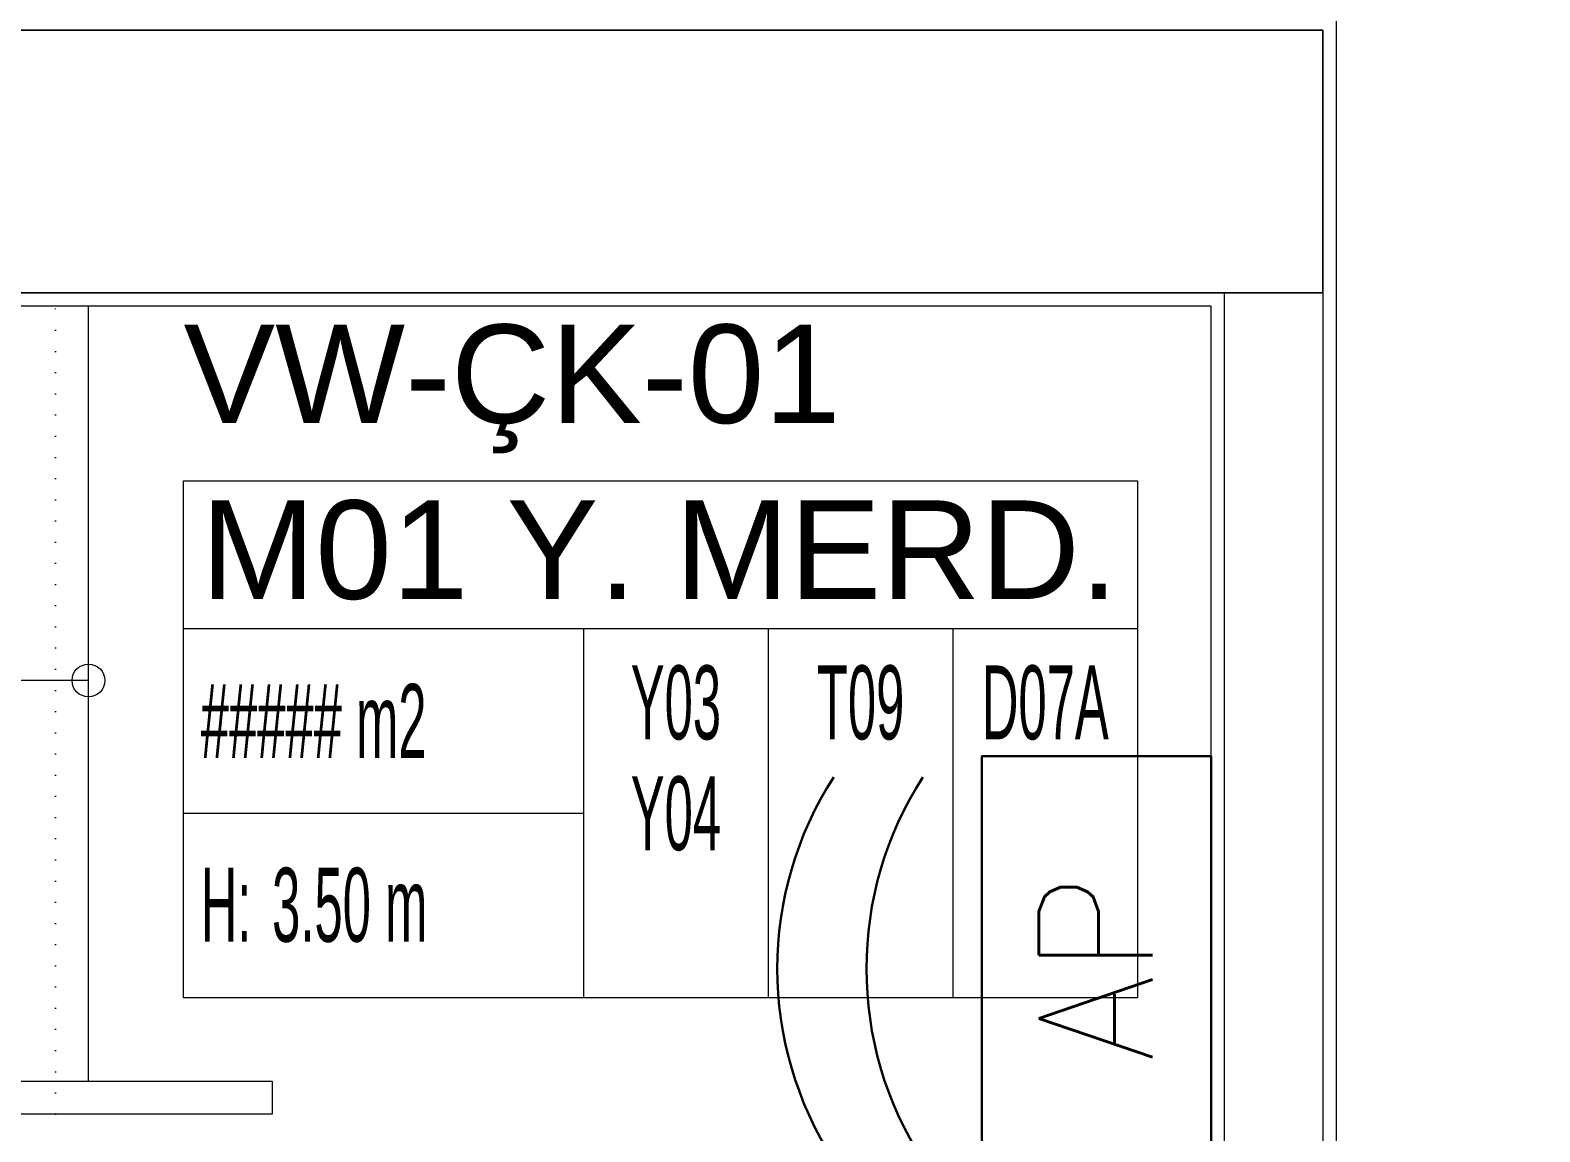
# Model space of a CAD drawing. Extents: x -1073 to 35213, y -1180 to 6950.
# Drawn here: x 31194 to 31423.9, y 494.8 to 662.5 of the extents above; entities that cross this region are included whole.
import ezdxf
from ezdxf.enums import TextEntityAlignment as Align

# ---------------------------------------------------------------- set-up
doc = ezdxf.new("R2010")
doc.units = 0
doc.header["$LTSCALE"] = 25
doc.linetypes.add('DOT2', pattern=[0.125, 0, -0.125])
doc.layers.get('0').update_dxf_attribs({"color": 9, "lineweight": 9})
for name, color, linetype, lineweight in [('00', 9, 'Continuous', 9), ('01', 9, 'Continuous', 9), ('14', 9, 'Continuous', 9), ('19', 9, 'Continuous', 9), ('19D', 9, 'DOT2', 9), ('21_MAHAL', 9, 'Continuous', 9), ('E-ACCESS POINT (KABLOSUZ ERİŞİM İÇİN)', 7, 'Continuous', 30)]:
    doc.layers.add(name, color=color, linetype=linetype, lineweight=lineweight)
doc.styles.add('Arial', font='arial.ttf', dxfattribs={"height": 2.5})
doc.styles.add('E-YAZI', font='txttw.shx')
doc.styles.add('MuuM_TEXT-STANDART', font='ARIALN.TTF')

# ---------------------------------------------------------------- blocks, each defined once
blk = doc.blocks.new('*U544')
blk.add_lwpolyline([(0, 0), (0, 504)])
blk.add_circle((0, 0), 5)
blk = doc.blocks.new('MERDVN2.KAT')
at = {"layer": '19', "linetype": 'Continuous'}
blk.add_lwpolyline([(17212.84, -297.5), (17212.84, -179.5)], dxfattribs=at)
at = {"layer": '19'}
blk.add_lwpolyline([(17044.84, -297.5), (17240.84, -297.5), (17240.84, -297.5), (17240.84, -302.5), (17240.84, -302.5), (17047.17, -302.5)], dxfattribs=at)
at = {"layer": '19D'}
blk.add_lwpolyline([(17207.84, -302.5), (17207.84, -179.5)], dxfattribs=at)
at = {"layer": '19', "xscale": 0.5, "yscale": 0.5, "zscale": 0.5, "rotation": 90}
blk.add_blockref('*U544', (17212.84, -236.5), dxfattribs=at)
blk = doc.blocks.new('0_roomno2')
blk.add_lwpolyline([(19.375, -10.5), (0, -10.5), (0, 0), (19.375, 0)], close=True)
for points in [[(0, -3), (19.375, -3)], [(8.125, -3), (8.125, -10.5)], [(11.875, -3), (11.875, -10.5)], [(15.625, -3), (15.625, -10.5)], [(0, -6.75), (8.125, -6.75)]]:
    blk.add_lwpolyline(points)
at = {"style": 'MuuM_TEXT-STANDART', "width": 0.6}
blk.add_text('H:', height=1.5, dxfattribs=at).set_placement((0.35, -8.608), align=Align.MIDDLE_LEFT)
at = {"style": 'Arial'}
blk.add_attdef('ODANO', (0, 1.17), '', height=2, dxfattribs=at)
blk.add_attdef('MEKANADI', text='', height=2, dxfattribs=at).set_placement((0.35, -3), align=Align.BOTTOM_LEFT)
at = {"style": 'MuuM_TEXT-STANDART', "width": 0.6}
for tag, p in [('YER01', (10, -4.5)), ('TAVAN01', (13.75, -4.5)), ('DUVAR01', (17.5, -4.5)), ('YER02', (10, -6.75)), ('TAVAN02', (13.75, -6.75)), ('DUVAR02', (17.5, -6.75)), ('YER03', (10, -9)), ('TAVAN03', (13.75, -9)), ('DUVAR03', (17.5, -9))]:
    blk.add_attdef(tag, text='', height=1.5, dxfattribs=at).set_placement(p, align=Align.MIDDLE_CENTER)
for tag, p in [('M2', (0.35, -4.875)), ('TEMIZTAVANYUKSEKLIGI', (1.8, -8.608))]:
    blk.add_attdef(tag, text='', height=1.5, dxfattribs=at).set_placement(p, align=Align.MIDDLE_LEFT)
blk = doc.blocks.new('*U605')
at = {"layer": 'E-ACCESS POINT (KABLOSUZ ERİŞİM İÇİN)', "color": 4}
blk.add_lwpolyline([(-2.395, 3.237), (2.395, 3.237), (2.395, 0.647), (-2.395, 0.647)], close=True, dxfattribs=at)
at = {"layer": 'E-ACCESS POINT (KABLOSUZ ERİŞİM İÇİN)', "color": 3}
for centre in [(0, 1.555), (0, 0.549)]:
    blk.add_arc(centre, 3.988, 57.1828, 122.8172, dxfattribs=at)
at = {"layer": 'E-ACCESS POINT (KABLOSUZ ERİŞİM İÇİN)', "color": 3, "style": 'E-YAZI'}
blk.add_text('AP', height=1.28, dxfattribs=at).set_placement((-1.054, 1.311))

msp = doc.modelspace()

# ---------------------------------------------------------------- linework, layer by layer
at = {"layer": '00'}
msp.add_lwpolyline([(31390.84, 622.5), (31390.84, 622.5), (31390.84, 622.5), (31390.84, 622.5), (31390.84, 482.5), (31375.84, 482.5), (31375.84, 622.5), (31390.84, 622.5)], close=True, dxfattribs=at)
at = {"layer": '01'}
for points in [[(31390.84, 312.5), (30790.84, 312.5), (30790.84, 662.5), (31390.84, 662.5), (31390.84, 622.5), (30840.84, 622.5), (30840.84, 352.5), (31390.84, 352.5)], [(31390.84, 662.5), (30790.84, 662.5), (30790.84, 312.5), (31390.84, 312.5), (31390.84, 352.5), (30840.84, 352.5), (30840.84, 622.5), (31390.84, 622.5)]]:
    msp.add_lwpolyline(points, close=True, dxfattribs=at)
at = {"layer": '14'}
msp.add_lwpolyline([(31478.13, 744.5), (31478.13, 740.5), (31392.84, 740.5), (31392.84, 480.5), (31373.84, 480.5), (31373.84, 620.5), (31373.84, 620.5), (31373.84, 620.5), (30842.84, 620.5), (30842.84, 354.5), (31373.84, 354.5), (31373.84, 354.5), (31373.84, 354.5), (31373.84, 374.5), (31392.84, 374.5), (31392.84, 334.5), (31588.84, 334.5), (31588.84, 394.5), (31648.9, 394.5), (31648.84, 740.5), (31584.13, 740.5), (31584.13, 744.5)], dxfattribs=at)

# ---------------------------------------------------------------- block references
msp.add_blockref('MERDVN2.KAT', (13990, 800))
at = {"layer": '21_MAHAL'}
ref = msp.add_blockref('0_roomno2', (31217.31, 593.92), dxfattribs=dict(at, xscale=7.5, yscale=7.5, zscale=7.5))
ref.add_attrib('ODANO', 'VW-ÇK-01', (31217.31, 602.69), dxfattribs={"layer": '0', "height": 15, "style": 'Arial'})
ref.add_attrib('MEKANADI', 'M01 Y. MERD.', dxfattribs={"layer": '0', "height": 15, "style": 'Arial'}).set_placement((31219.94, 571.42), align=Align.BOTTOM_LEFT)
ref.add_attrib('M2', '##### m2', dxfattribs={"layer": '0', "height": 11.25, "style": 'MuuM_TEXT-STANDART', "width": 0.6}).set_placement((31219.94, 557.35), align=Align.MIDDLE_LEFT)
ref.add_attrib('TEMIZTAVANYUKSEKLIGI', '3.50 m', dxfattribs={"layer": '0', "height": 11.25, "style": 'MuuM_TEXT-STANDART', "width": 0.6}).set_placement((31230.81, 529.36), align=Align.MIDDLE_LEFT)
ref.add_attrib('YER01', 'Y03', dxfattribs={"layer": '0', "height": 11.25, "style": 'MuuM_TEXT-STANDART', "width": 0.6}).set_placement((31292.31, 560.17), align=Align.MIDDLE_CENTER)
ref.add_attrib('TAVAN01', 'T09', dxfattribs={"layer": '0', "height": 11.25, "style": 'MuuM_TEXT-STANDART', "width": 0.6}).set_placement((31320.44, 560.17), align=Align.MIDDLE_CENTER)
ref.add_attrib('DUVAR01', 'D07A', dxfattribs={"layer": '0', "height": 11.25, "style": 'MuuM_TEXT-STANDART', "width": 0.6}).set_placement((31348.56, 560.17), align=Align.MIDDLE_CENTER)
ref.add_attrib('YER02', 'Y04', dxfattribs={"layer": '0', "height": 11.25, "style": 'MuuM_TEXT-STANDART', "width": 0.6}).set_placement((31292.31, 543.29), align=Align.MIDDLE_CENTER)
at = {"layer": 'E-ACCESS POINT (KABLOSUZ ERİŞİM İÇİN)', "xscale": 13.5, "yscale": 13.5, "zscale": 13.5, "rotation": 89.99999999999999}
msp.add_blockref('*U605', (31382.58, 519.63), dxfattribs=at)

doc.saveas('drawing.dxf')
